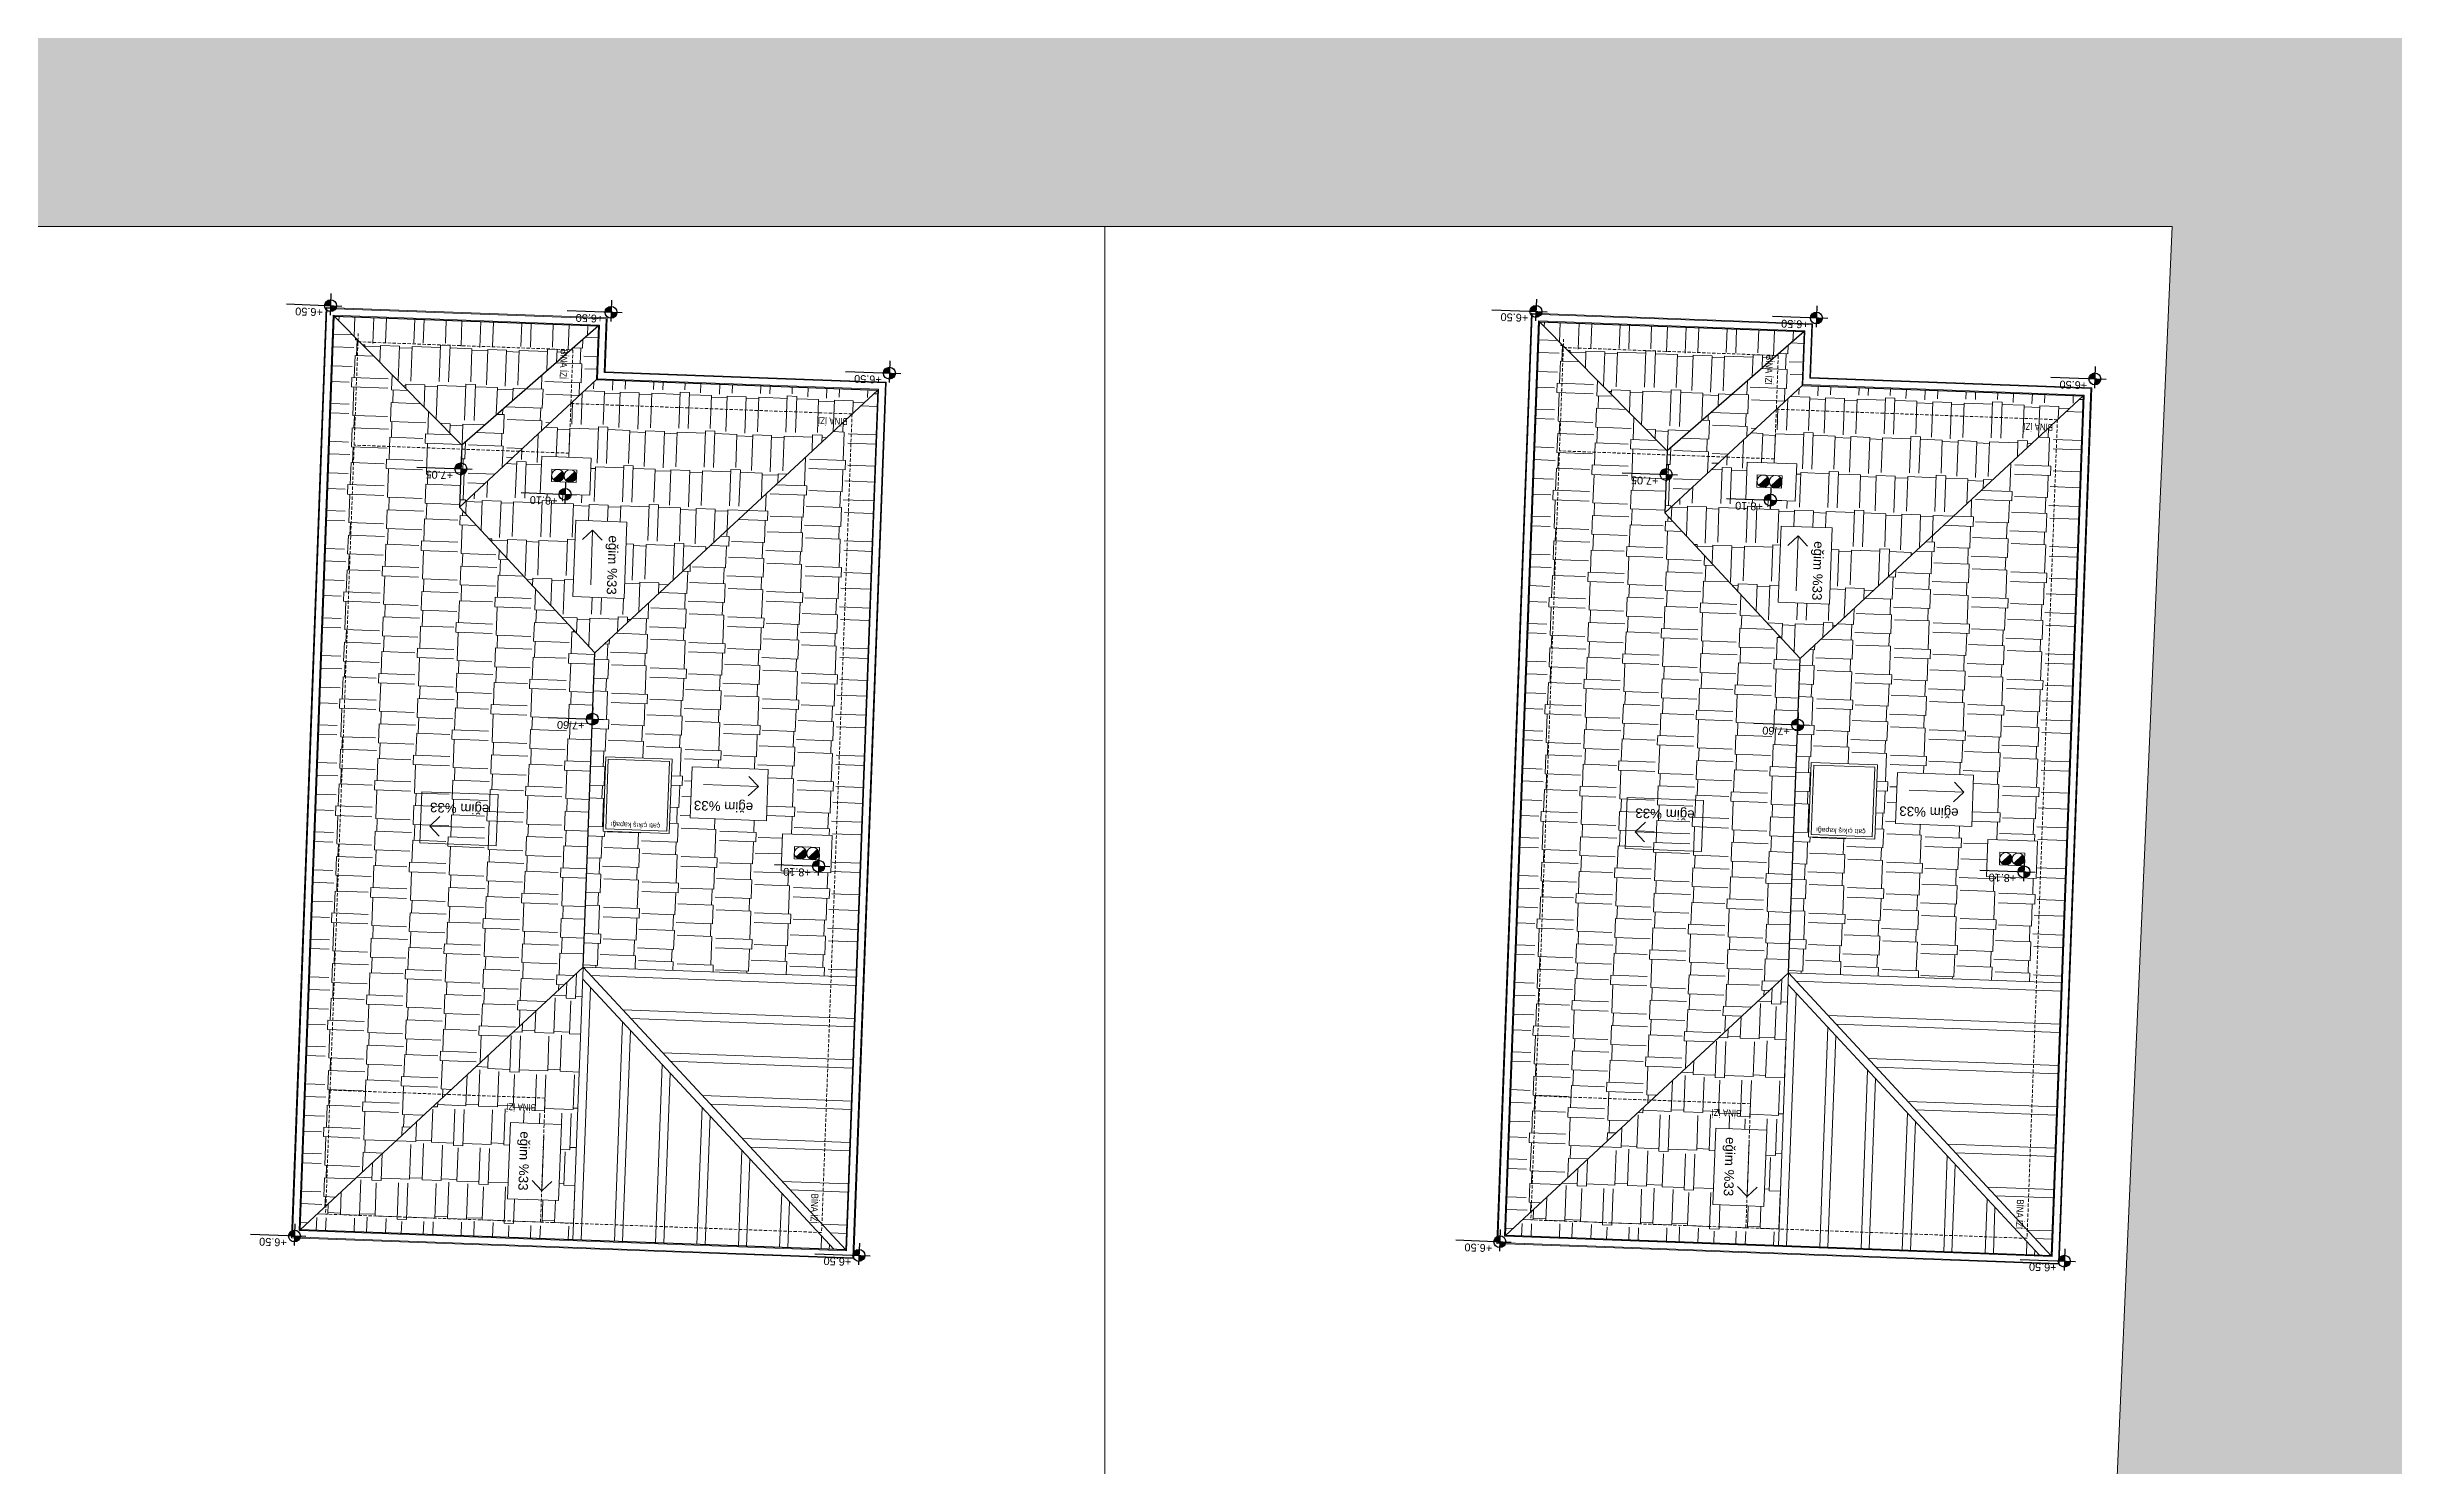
# Model space of a CAD drawing. Header units: centimetres. Extents: x 63871 to 181827, y -95930 to 42199.
# Drawn here: x 173263 to 176099, y -24290 to -22576 of the extents above; entities that cross this region are included whole.
import ezdxf
from ezdxf.enums import TextEntityAlignment as Align

# ---------------------------------------------------------------- set-up
doc = ezdxf.new("R2010")
doc.units = ezdxf.units.CM
doc.linetypes.add('11-021_500-SatisOfisi_220512$0${ Diamond }', pattern=[12, 4, -2, 2, 2, -2])
for name, color, linetype, lineweight in [('A-AREA-IDEN', 7, 'Continuous', 9), ('ARA SINIRLAR', 225, 'Continuous', 15), ('ARM_Pen_No__252', 8, 'Continuous', 18), ('Baca', 82, 'Continuous', 9), ('İz DÜŞÜMÜ', 7, '11-021_500-SatisOfisi_220512$0${ Diamond }', 18), ('OLUK', 222, 'Continuous', 15), ('TARAMA', 251, 'Continuous', 5), ('Çatı', 144, 'Continuous', 30)]:
    doc.layers.add(name, color=color, linetype=linetype, lineweight=lineweight)
doc.layers.add('KOT', color=171, linetype='Continuous')
doc.styles.add('Arial', font='Arial.ttf', dxfattribs={"height": 250})
doc.styles.add('Arial_1', font='Arial.ttf', dxfattribs={"height": 300})
doc.styles.add('MtXpl_Arial_Narrow_1', font='')
doc.styles.get('MtXpl_Arial_Narrow_1').set_extended_font_data('Arial Narrow')
pattern_1 = [(177.87319, (371634.9, 5031.854), (-98.784803, -42.082955), [22.86, -19.05, 26.67, -11.43, 34.29, -15.24]), (177.87319, (371611.983, 5030.8), (-98.784803, -42.082955), [19.05, -72.39, 15.24, -22.86]), (177.87319, (371566.47, 5037.255), (-98.784803, -42.082955), [11.43, -118.11]), (267.87319, (371634.898, 5031.854), (30.6659616, -46.8903553), [43.815, -139.065]), (267.87319, (371612.054, 5032.702), (30.6659616, -46.8903553), [42.8625, -140.0175]), (267.87319, (371593.017, 5033.41), (30.6659616, -46.8903553), [40.005, -142.875]), (267.87319, (371566.47, 5037.255), (30.6659616, -46.8903553), [43.815, -139.065]), (267.87319, (371555.05, 5037.68), (30.6659616, -46.8903553), [43.815, -139.065]), (267.87319, (371520.677, 5036.096), (30.6659616, -46.8903553), [41.91, -140.97])]
pattern_2 = [(87.87319, (371634.9, 5031.854), (-42.082955, 98.784803), [22.86, -19.05, 26.67, -11.43, 34.29, -15.24]), (87.87319, (371633.843, 5054.77), (-42.082955, 98.784803), [19.05, -72.39, 15.24, -22.86]), (87.87319, (371640.3, 5100.28), (-42.082955, 98.784803), [11.43, -118.11]), (177.87319, (371634.898, 5031.854), (-46.8903553, -30.6659616), [43.815, -139.065]), (177.87319, (371635.747, 5054.698), (-46.8903553, -30.6659616), [42.8625, -140.0175]), (177.87319, (371636.454, 5073.735), (-46.8903553, -30.6659616), [40.005, -142.875]), (177.87319, (371640.3, 5100.28), (-46.8903553, -30.6659616), [43.815, -139.065]), (177.87319, (371640.723, 5111.703), (-46.8903553, -30.6659616), [43.815, -139.065]), (177.87319, (371639.14, 5146.075), (-46.8903553, -30.6659616), [41.91, -140.97])]
pattern_3 = [(177.87319, (373091.75, 5024.95), (-98.784803, -42.082955), [22.86, -19.05, 26.67, -11.43, 34.29, -15.24]), (177.87319, (373068.834, 5023.894), (-98.784803, -42.082955), [19.05, -72.39, 15.24, -22.86]), (177.87319, (373023.323, 5030.35), (-98.784803, -42.082955), [11.43, -118.11]), (267.87319, (373091.75, 5024.95), (30.6659616, -46.8903553), [43.815, -139.065]), (267.87319, (373068.905, 5025.798), (30.6659616, -46.8903553), [42.8625, -140.0175]), (267.87319, (373049.868, 5026.505), (30.6659616, -46.8903553), [40.005, -142.875]), (267.87319, (373023.323, 5030.35), (30.6659616, -46.8903553), [43.815, -139.065]), (267.87319, (373011.9, 5030.774), (30.6659616, -46.8903553), [43.815, -139.065]), (267.87319, (372977.528, 5029.19), (30.6659616, -46.8903553), [41.91, -140.97])]
pattern_4 = [(87.87319, (373091.75, 5024.95), (-42.082955, 98.784803), [22.86, -19.05, 26.67, -11.43, 34.29, -15.24]), (87.87319, (373090.694, 5047.864), (-42.082955, 98.784803), [19.05, -72.39, 15.24, -22.86]), (87.87319, (373097.15, 5093.376), (-42.082955, 98.784803), [11.43, -118.11]), (177.87319, (373091.75, 5024.95), (-46.8903553, -30.6659616), [43.815, -139.065]), (177.87319, (373092.598, 5047.793), (-46.8903553, -30.6659616), [42.8625, -140.0175]), (177.87319, (373093.305, 5066.83), (-46.8903553, -30.6659616), [40.005, -142.875]), (177.87319, (373097.15, 5093.376), (-46.8903553, -30.6659616), [43.815, -139.065]), (177.87319, (373097.574, 5104.798), (-46.8903553, -30.6659616), [43.815, -139.065]), (177.87319, (373095.99, 5139.17), (-46.8903553, -30.6659616), [41.91, -140.97])]

# ---------------------------------------------------------------- blocks, each defined once
blk = doc.blocks.new('afadfa')
at = {"layer": 'Baca'}
h = blk.add_hatch(color=0, dxfattribs=at)
h.dxf.hatch_style = 1
h.paths.add_polyline_path([(525548.6, 4261233.8, 0.670516), (525535.8, 4261228.6, 0.199315), (525538, 4261223.2)])
h = blk.add_hatch(color=0, dxfattribs=at)
h.dxf.hatch_style = 1
h.paths.add_polyline_path([(525563.7, 4261233.8, 0.675614), (525550.8, 4261228.6, 0.202965), (525553, 4261223.2)])
for p, q in [((525538, 4261223.2), (525548.6, 4261233.8)), ((525553, 4261223.2), (525563.7, 4261233.8))]:
    blk.add_line(p, q, dxfattribs=at)
blk.add_lwpolyline([(525535.8, 4261236.1), (525565.8, 4261236), (525565.8, 4261221), (525535.8, 4261221.1)], close=True, dxfattribs=at)
for centre in [(525543.3, 4261228.6), (525558.3, 4261228.6)]:
    blk.add_circle(centre, 7.5, dxfattribs=at)

msp = doc.modelspace()

# ---------------------------------------------------------------- hatches: boundary and pattern name
at = {"layer": 'ARM_Pen_No__252'}
h = msp.add_hatch(dxfattribs=at)
h.set_pattern_fill('AR-HBONE', color=256, scale=0.51)
h.set_pattern_definition([(45, (0, -50000), (0, 73.27889), [155.448, -51.816]), (135, (36.64, -49963.36), (7e-15, 73.27889), [155.448, -51.816])])
h.paths.add_polyline_path([(175831.7, -22792.7), (175698, -25837), (170756.8, -25732.5), (171754.5, -22792.7)], flags=16)
h.paths.add_polyline_path([(172826.5, -19554.1), (175594.7, -11397.4), (175086.1, -11173.9), (170154.1, -25719.7), (167433.7, -25662.2), (167268.2, -26108.9), (178575.2, -26347.5), (178595, -25898.2), (176249, -25848.6), (176859.4, -11953.3), (176318.3, -11715.5), (176016.1, -19117.2), (175993.1, -19117.2), (175975.4, -19521.1)])
h.paths.add_polyline_path([(175975.4, -19521.1), (172826.5, -19554.1), (171829.1, -22492.9), (175844.9, -22492.9)])

# ---------------------------------------------------------------- linework, layer by layer
at = {"layer": 'ARA SINIRLAR', "color": 5}
for p, q in [((175831.7, -22792.7), (171754.5, -22792.7)), ((174541.8, -22792.7), (174541.8, -24403.3)), ((175831.7, -22792.7), (175698, -25837))]:
    msp.add_line(p, q, dxfattribs=at)

# ---------------------------------------------------------------- next in the draw order: wipeouts: each hides what was drawn before it
for points in [[(174277.7, -22980.7), (174238.4, -24040), (173558.9, -24014.8), (173600.6, -22890.6), (173940.4, -22903.2), (173938, -22968.1)], [(175734.6, -22987.6), (175695.2, -24046.9), (175015.7, -24021.7), (175057.5, -22897.5), (175397.2, -22910.1), (175394.8, -22975)]]:
    msp.add_wipeout(points).translate(0, 0, 0).dxf.layer = 'OLUK'

# ---------------------------------------------------------------- next in the draw order: hatches: boundary and pattern name
at = {"layer": 'KOT'}
h = msp.add_hatch(color=256, dxfattribs=at)
h.dxf.hatch_style = 1
h.paths.add_polyline_path([(173598.8, -22888.1, 0.009987), (173598.8, -22888.4), (173606, -22888.7), (173606.2, -22881.2, 0.414214)])
h = msp.add_hatch(color=256, dxfattribs=at)
h.dxf.hatch_style = 1
h.paths.add_polyline_path([(173605.7, -22895.1, 0.402561), (173613.1, -22888.5), (173606, -22888.3)])
h = msp.add_hatch(color=256, dxfattribs=at)
h.dxf.hatch_style = 1
h.paths.add_polyline_path([(173937.8, -22896, 0.009987), (173937.8, -22896.3), (173945, -22896.5), (173945.3, -22889.1, 0.414214)])
h = msp.add_hatch(color=256, dxfattribs=at)
h.dxf.hatch_style = 1
h.paths.add_polyline_path([(173944.8, -22903, 0.402561), (173952.2, -22896.4), (173945, -22896.1)])
h = msp.add_hatch(color=256, dxfattribs=at)
h.dxf.hatch_style = 1
h.paths.add_polyline_path([(175055.7, -22895, 0.009987), (175055.7, -22895.3), (175062.8, -22895.6), (175063.1, -22888.1, 0.414214)])
h = msp.add_hatch(color=256, dxfattribs=at)
h.dxf.hatch_style = 1
h.paths.add_polyline_path([(175062.6, -22902, 0.402561), (175070, -22895.4), (175062.8, -22895.2)])
h = msp.add_hatch(color=256, dxfattribs=at)
h.dxf.hatch_style = 1
h.paths.add_polyline_path([(175394.7, -22902.9, 0.009987), (175394.7, -22903.2), (175401.8, -22903.4), (175402.1, -22896, 0.414214)])
h = msp.add_hatch(color=256, dxfattribs=at)
h.dxf.hatch_style = 1
h.paths.add_polyline_path([(175401.6, -22909.9, 0.402561), (175409, -22903.3), (175401.9, -22903)])
h = msp.add_hatch(color=256, dxfattribs=at)
h.dxf.hatch_style = 1
h.paths.add_polyline_path([(174274.4, -22969.7, 0.009987), (174274.4, -22969.9), (174281.5, -22970.2), (174281.8, -22962.8, 0.414214)])
h = msp.add_hatch(color=256, dxfattribs=at)
h.dxf.hatch_style = 1
h.paths.add_polyline_path([(174281.3, -22976.7, 0.402561), (174288.7, -22970.1), (174281.5, -22969.8)])
h = msp.add_hatch(color=256, dxfattribs=at)
h.dxf.hatch_style = 1
h.paths.add_polyline_path([(175731.2, -22976.6, 0.009987), (175731.2, -22976.8), (175738.4, -22977.1), (175738.6, -22969.7, 0.414214)])
h = msp.add_hatch(color=256, dxfattribs=at)
h.dxf.hatch_style = 1
h.paths.add_polyline_path([(175738.1, -22983.6, 0.402561), (175745.5, -22977), (175738.4, -22976.7)])
h = msp.add_hatch(color=256, dxfattribs=at)
h.dxf.hatch_style = 1
h.paths.add_polyline_path([(173756.3, -23085.2, 0.009987), (173756.3, -23085.5), (173763.5, -23085.8), (173763.8, -23078.3, 0.414214)])
h = msp.add_hatch(color=256, dxfattribs=at)
h.dxf.hatch_style = 1
h.paths.add_polyline_path([(173763.2, -23092.2, 0.402561), (173770.7, -23085.6), (173763.5, -23085.3)])
h = msp.add_hatch(color=256, dxfattribs=at)
h.dxf.hatch_style = 1
h.paths.add_polyline_path([(173882.3, -23116.2, 0.009987), (173882.3, -23116.4), (173889.5, -23116.7), (173889.8, -23109.3, 0.414214)])
h = msp.add_hatch(color=256, dxfattribs=at)
h.dxf.hatch_style = 1
h.paths.add_polyline_path([(175213.2, -23092.1, 0.009987), (175213.2, -23092.4), (175220.3, -23092.7), (175220.6, -23085.2, 0.414214)])
h = msp.add_hatch(color=256, dxfattribs=at)
h.dxf.hatch_style = 1
h.paths.add_polyline_path([(175220.1, -23099.1, 0.402561), (175227.5, -23092.5), (175220.4, -23092.2)])
h = msp.add_hatch(color=256, dxfattribs=at)
h.dxf.hatch_style = 1
h.paths.add_polyline_path([(173889.2, -23123.2, 0.402561), (173896.7, -23116.6), (173889.5, -23116.3)])
h = msp.add_hatch(color=256, dxfattribs=at)
h.dxf.hatch_style = 1
h.paths.add_polyline_path([(175339.2, -23123.1, 0.009987), (175339.2, -23123.3), (175346.3, -23123.6), (175346.6, -23116.2, 0.414214)])
h = msp.add_hatch(color=256, dxfattribs=at)
h.dxf.hatch_style = 1
h.paths.add_polyline_path([(175346.1, -23130.1, 0.402561), (175353.5, -23123.5), (175346.4, -23123.2)])
h = msp.add_hatch(color=256, dxfattribs=at)
h.dxf.hatch_style = 1
h.paths.add_polyline_path([(173915.2, -23387.9, 0.009987), (173915.2, -23388.1), (173922.4, -23388.4), (173922.6, -23381, 0.414214)])
h = msp.add_hatch(color=256, dxfattribs=at)
h.dxf.hatch_style = 1
h.paths.add_polyline_path([(173922.1, -23394.9, 0.402561), (173929.5, -23388.2), (173922.4, -23388)])
h = msp.add_hatch(color=256, dxfattribs=at)
h.dxf.hatch_style = 1
h.paths.add_polyline_path([(175372.1, -23394.8, 0.009987), (175372.1, -23395), (175379.2, -23395.3), (175379.5, -23387.9, 0.414214)])
h = msp.add_hatch(color=256, dxfattribs=at)
h.dxf.hatch_style = 1
h.paths.add_polyline_path([(175379, -23401.8, 0.402561), (175386.4, -23395.2), (175379.2, -23394.9)])
h = msp.add_hatch(color=256, dxfattribs=at)
h.dxf.hatch_style = 1
h.paths.add_polyline_path([(174188.6, -23565.4, 0.009987), (174188.6, -23565.7), (174195.8, -23566), (174196.1, -23558.5, 0.414214)])
h = msp.add_hatch(color=256, dxfattribs=at)
h.dxf.hatch_style = 1
h.paths.add_polyline_path([(174195.6, -23572.4, 0.402561), (174203, -23565.8), (174195.8, -23565.5)])
h = msp.add_hatch(color=256, dxfattribs=at)
h.dxf.hatch_style = 1
h.paths.add_polyline_path([(175645.5, -23572.3, 0.009987), (175645.5, -23572.6), (175652.7, -23572.9), (175652.9, -23565.4, 0.414214)])
h = msp.add_hatch(color=256, dxfattribs=at)
h.dxf.hatch_style = 1
h.paths.add_polyline_path([(175652.4, -23579.3, 0.402561), (175659.8, -23572.7), (175652.7, -23572.4)])
h = msp.add_hatch(color=256, dxfattribs=at)
h.dxf.hatch_style = 1
h.paths.add_polyline_path([(173555.2, -24012.5, 0.009987), (173555.2, -24012.7), (173562.4, -24013), (173562.6, -24005.6, 0.414214)])
h = msp.add_hatch(color=256, dxfattribs=at)
h.dxf.hatch_style = 1
h.paths.add_polyline_path([(173562.1, -24019.5, 0.402561), (173569.5, -24012.9), (173562.4, -24012.6)])
h = msp.add_hatch(color=256, dxfattribs=at)
h.dxf.hatch_style = 1
h.paths.add_polyline_path([(175012.1, -24019.4, 0.009987), (175012.1, -24019.7), (175019.2, -24019.9), (175019.5, -24012.5, 0.414214)])
h = msp.add_hatch(color=256, dxfattribs=at)
h.dxf.hatch_style = 1
h.paths.add_polyline_path([(174237.5, -24035.9, 0.009987), (174237.5, -24036.2), (174244.6, -24036.5), (174244.9, -24029, 0.414214)])
h = msp.add_hatch(color=256, dxfattribs=at)
h.dxf.hatch_style = 1
h.paths.add_polyline_path([(174244.4, -24042.9, 0.402561), (174251.8, -24036.3), (174244.6, -24036.1)])
h = msp.add_hatch(color=256, dxfattribs=at)
h.dxf.hatch_style = 1
h.paths.add_polyline_path([(175019, -24026.4, 0.402561), (175026.4, -24019.8), (175019.2, -24019.5)])
h = msp.add_hatch(color=256, dxfattribs=at)
h.dxf.hatch_style = 1
h.paths.add_polyline_path([(175694.3, -24042.8, 0.009987), (175694.3, -24043.1), (175701.5, -24043.4), (175701.8, -24035.9, 0.414214)])
h = msp.add_hatch(color=256, dxfattribs=at)
h.dxf.hatch_style = 1
h.paths.add_polyline_path([(175701.2, -24049.8, 0.402561), (175708.6, -24043.2), (175701.5, -24043)])
at = {"layer": 'Çatı', "lineweight": 15}
h = msp.add_hatch(dxfattribs=at)
h.set_pattern_fill('AR-RSHKE', color=251, scale=0.15, angle=267.8732)
h.set_pattern_definition([(267.87319, (371634.9, 5031.854), (42.082955, -98.784803), [22.86, -19.05, 26.67, -11.43, 34.29, -15.24]), (267.87319, (371635.954, 5008.94), (42.082955, -98.784803), [19.05, -72.39, 15.24, -22.86]), (267.87319, (371629.498, 4963.427), (42.082955, -98.784803), [11.43, -118.11]), (357.87319, (371634.898, 5031.854), (46.8903553, 30.6659616), [43.815, -139.065]), (357.87319, (371634.05, 5009.01), (46.8903553, 30.6659616), [42.8625, -140.0175]), (357.87319, (371633.343, 4989.973), (46.8903553, 30.6659616), [40.005, -142.875]), (357.87319, (371629.498, 4963.427), (46.8903553, 30.6659616), [43.815, -139.065]), (357.87319, (371629.073, 4952.005), (46.8903553, 30.6659616), [43.815, -139.065]), (357.87319, (371630.656, 4917.633), (46.8903553, 30.6659616), [41.91, -140.97])])
h.paths.add_polyline_path([(173925.4, -23307.9), (173761.8, -23131.7), (173761.8, -23131.7), (173764.6, -23056.8), (173610.2, -22900.9), (173569.2, -24005.2), (173911.2, -23687.6)])
h = msp.add_hatch(dxfattribs=at)
h.set_pattern_fill('AR-RSHKE', color=251, scale=0.15, angle=177.8732)
h.set_pattern_definition(pattern_1)
h.paths.add_polyline_path([(173930, -22912.8), (173610.2, -22900.9), (173764.6, -23056.8)])
h.paths.add_polyline_path([(173881.8, -22938.2), (173880.3, -22979.3), (173895.5, -22979.9), (173897, -22938.8)], flags=24)
h = msp.add_hatch(dxfattribs=at)
h.set_pattern_fill('AR-RSHKE', color=251, scale=0.15, angle=267.8732)
h.set_pattern_definition([(267.87319, (373091.75, 5024.95), (42.082955, -98.784803), [22.86, -19.05, 26.67, -11.43, 34.29, -15.24]), (267.87319, (373092.805, 5002.034), (42.082955, -98.784803), [19.05, -72.39, 15.24, -22.86]), (267.87319, (373086.35, 4956.522), (42.082955, -98.784803), [11.43, -118.11]), (357.87319, (373091.75, 5024.95), (46.8903553, 30.6659616), [43.815, -139.065]), (357.87319, (373090.9, 5002.105), (46.8903553, 30.6659616), [42.8625, -140.0175]), (357.87319, (373090.194, 4983.068), (46.8903553, 30.6659616), [40.005, -142.875]), (357.87319, (373086.35, 4956.522), (46.8903553, 30.6659616), [43.815, -139.065]), (357.87319, (373085.924, 4945.1), (46.8903553, 30.6659616), [43.815, -139.065]), (357.87319, (373087.507, 4910.728), (46.8903553, 30.6659616), [41.91, -140.97])])
h.paths.add_polyline_path([(175382.2, -23314.8), (175218.6, -23138.6), (175218.6, -23138.6), (175221.4, -23063.7), (175067.1, -22907.8), (175026.1, -24012.1), (175368.1, -23694.5)])
h = msp.add_hatch(dxfattribs=at)
h.set_pattern_fill('AR-RSHKE', color=251, scale=0.15, angle=177.8732)
h.set_pattern_definition(pattern_3)
h.paths.add_polyline_path([(175386.9, -22919.7), (175067.1, -22907.8), (175221.4, -23063.7)])
h.paths.add_polyline_path([(175338.7, -22945.1), (175337.1, -22986.2), (175352.3, -22986.8), (175353.9, -22945.7)], flags=24)
h = msp.add_hatch(dxfattribs=at)
h.set_pattern_fill('AR-RSHKE', color=251, scale=0.15, angle=447.8732)
h.set_pattern_definition(pattern_2)
h.paths.add_polyline_path([(173764.6, -23056.8), (173761.8, -23131.7), (173927.6, -22977.7), (173930, -22912.8)])
h.paths.add_polyline_path([(173881.8, -22938.2), (173880.3, -22979.3), (173895.5, -22979.9), (173897, -22938.8)], flags=25)
h = msp.add_hatch(dxfattribs=at)
h.set_pattern_fill('AR-RSHKE', color=251, scale=0.15, angle=447.8732)
h.set_pattern_definition(pattern_4)
h.paths.add_polyline_path([(175221.4, -23063.7), (175218.6, -23138.6), (175384.5, -22984.7), (175386.9, -22919.7)])
h.paths.add_polyline_path([(175338.7, -22945.1), (175337.1, -22986.2), (175352.3, -22986.8), (175353.9, -22945.7)], flags=25)
h = msp.add_hatch(dxfattribs=at)
h.set_pattern_fill('AR-RSHKE', color=251, scale=0.15, angle=177.8732)
h.set_pattern_definition(pattern_1)
h.paths.add_polyline_path([(173761.8, -23131.7), (173925.4, -23307.9), (174267.4, -22990.4), (173927.6, -22977.7)])
h.paths.add_polyline_path([(173859.5, -23115.3), (173861.2, -23070.3), (173921.1, -23072.6), (173919.5, -23117.5)], flags=16)
h.paths.add_polyline_path([(173873, -23100.8), (173873.6, -23085.7), (173903.5, -23086.9), (173903, -23102)], flags=0)
h.paths.add_polyline_path([(173873.3, -23093.3, -1), (173888.3, -23093.9, -1), (173903.3, -23094.4, -1), (173888.3, -23093.9, -1)], flags=0)
h.paths.add_polyline_path([(173902.3, -23147.7), (173964.1, -23150), (173960.7, -23242.1), (173898.9, -23239.8)], flags=16)
h.paths.add_polyline_path([(173936.2, -23162.8), (173933.4, -23240.1), (173957.1, -23241), (173960, -23163.7)], flags=8)
h.paths.add_polyline_path([(174233.8, -23021.9), (174192.7, -23020.3), (174192.2, -23035.6), (174233.2, -23037.1)], flags=25)
h = msp.add_hatch(dxfattribs=at)
h.set_pattern_fill('AR-RSHKE', color=251, scale=0.15, angle=447.8732)
h.set_pattern_definition(pattern_2)
h.paths.add_polyline_path([(173911.2, -23687.6), (174241, -23699.9), (174267.4, -22990.4), (173925.4, -23307.9)])
h.paths.add_polyline_path([(174135, -23449), (174132.8, -23510.8), (174040.7, -23507.4), (174043, -23445.6)], flags=16)
h.paths.add_polyline_path([(174018.8, -23436.4), (174015.4, -23526.4), (173935.5, -23523.4), (173938.8, -23433.5)], flags=16)
h.paths.add_polyline_path([(174015.7, -23439.3), (174012.5, -23523.3), (173938.6, -23520.5), (173941.7, -23436.6)], flags=0)
h.paths.add_polyline_path([(174152.4, -23526.5), (174212.4, -23528.8), (174210.7, -23573.7), (174150.7, -23571.5)], flags=16)
h.paths.add_polyline_path([(174166.8, -23542), (174196.8, -23543.2), (174196.2, -23558.2), (174166.3, -23557.1)], flags=0)
h.paths.add_polyline_path([(174181.5, -23550.1, -1), (174196.5, -23550.7, -1), (174181.5, -23550.1, -1), (174166.5, -23549.6, -1)], flags=0)
h.paths.add_polyline_path([(174120, -23482.9), (174042.7, -23480.1), (174041.8, -23503.8), (174119.1, -23506.6)], flags=8)
h.paths.add_polyline_path([(174006.6, -23510.9), (173942.7, -23508.6), (173942.3, -23520.1), (174006.2, -23522.5)], flags=8)
h = msp.add_hatch(dxfattribs=at)
h.set_pattern_fill('AR-RSHKE', color=251, scale=0.15, angle=177.8732)
h.set_pattern_definition(pattern_3)
h.paths.add_polyline_path([(175218.6, -23138.6), (175382.2, -23314.8), (175724.2, -22997.3), (175384.5, -22984.7)])
h.paths.add_polyline_path([(175316.4, -23122.2), (175318, -23077.3), (175378, -23079.5), (175376.3, -23124.4)], flags=16)
h.paths.add_polyline_path([(175329.9, -23107.7), (175330.4, -23092.7), (175360.4, -23093.8), (175359.8, -23108.9)], flags=0)
h.paths.add_polyline_path([(175330.1, -23100.2, -1), (175345.1, -23100.8, -1), (175360.1, -23101.3, -1), (175345.1, -23100.8, -1)], flags=0)
h.paths.add_polyline_path([(175359.2, -23154.7), (175420.9, -23156.9), (175417.5, -23249), (175355.8, -23246.7)], flags=16)
h.paths.add_polyline_path([(175393.1, -23169.8), (175390.2, -23247), (175413.9, -23247.9), (175416.8, -23170.6)], flags=8)
h.paths.add_polyline_path([(175690.6, -23028.8), (175649.6, -23027.2), (175649, -23042.5), (175690.1, -23044)], flags=25)
h = msp.add_hatch(dxfattribs=at)
h.set_pattern_fill('AR-RSHKE', color=251, scale=0.15, angle=447.8732)
h.set_pattern_definition(pattern_4)
h.paths.add_polyline_path([(175368.1, -23694.5), (175697.9, -23706.8), (175724.2, -22997.3), (175382.2, -23314.8)])
h.paths.add_polyline_path([(175591.9, -23455.9), (175589.6, -23517.7), (175497.5, -23514.3), (175499.8, -23452.5)], flags=16)
h.paths.add_polyline_path([(175475.6, -23443.4), (175472.3, -23533.3), (175392.3, -23530.3), (175395.7, -23440.4)], flags=16)
h.paths.add_polyline_path([(175472.5, -23446.2), (175469.4, -23530.2), (175395.4, -23527.4), (175398.6, -23443.5)], flags=0)
h.paths.add_polyline_path([(175609.2, -23533.4), (175669.2, -23535.7), (175667.5, -23580.6), (175607.6, -23578.4)], flags=16)
h.paths.add_polyline_path([(175623.7, -23548.9), (175653.7, -23550.1), (175653.1, -23565.1), (175623.1, -23564)], flags=0)
h.paths.add_polyline_path([(175638.4, -23557, -1), (175653.4, -23557.6, -1), (175638.4, -23557, -1), (175623.4, -23556.5, -1)], flags=0)
h.paths.add_polyline_path([(175576.8, -23489.8), (175499.5, -23487), (175498.7, -23510.7), (175575.9, -23513.6)], flags=8)
h.paths.add_polyline_path([(175463.4, -23517.8), (175399.5, -23515.5), (175399.1, -23527), (175463, -23529.4)], flags=8)
h = msp.add_hatch(dxfattribs=at)
h.set_pattern_fill('AR-RSHKE', color=251, scale=0.15, angle=357.8732)
h.set_pattern_definition([(357.87319, (371634.9, 5031.854), (98.784803, 42.082955), [22.86, -19.05, 26.67, -11.43, 34.29, -15.24]), (357.87319, (371657.813, 5032.91), (98.784803, 42.082955), [19.05, -72.39, 15.24, -22.86]), (357.87319, (371703.325, 5026.453), (98.784803, 42.082955), [11.43, -118.11]), (87.87319, (371634.898, 5031.854), (-30.6659616, 46.8903553), [43.815, -139.065]), (87.87319, (371657.742, 5031.006), (-30.6659616, 46.8903553), [42.8625, -140.0175]), (87.87319, (371676.78, 5030.3), (-30.6659616, 46.8903553), [40.005, -142.875]), (87.87319, (371703.325, 5026.453), (-30.6659616, 46.8903553), [43.815, -139.065]), (87.87319, (371714.747, 5026.03), (-30.6659616, 46.8903553), [43.815, -139.065]), (87.87319, (371749.12, 5027.612), (-30.6659616, 46.8903553), [41.91, -140.97])])
h.paths.add_polyline_path([(173911.2, -23687.6), (173569.2, -24005.2), (173899, -24017.4)])
h.paths.add_polyline_path([(173885.1, -23877.9), (173881.7, -23970), (173820, -23967.7), (173823.4, -23875.6)], flags=16)
h.paths.add_polyline_path([(173829.4, -23883), (173826.5, -23960.3), (173850.2, -23961.1), (173853.1, -23883.9)], flags=8)
h.paths.add_polyline_path([(173857, -23851), (173816, -23849.5), (173815.4, -23864.7), (173856.4, -23866.2)], flags=24)
h = msp.add_hatch(dxfattribs=at)
h.set_pattern_fill('AR-RSHKE', color=251, scale=0.15, angle=357.8732)
h.set_pattern_definition([(357.87319, (373091.75, 5024.95), (98.784803, 42.082955), [22.86, -19.05, 26.67, -11.43, 34.29, -15.24]), (357.87319, (373114.664, 5026.005), (98.784803, 42.082955), [19.05, -72.39, 15.24, -22.86]), (357.87319, (373160.176, 5019.55), (98.784803, 42.082955), [11.43, -118.11]), (87.87319, (373091.75, 5024.95), (-30.6659616, 46.8903553), [43.815, -139.065]), (87.87319, (373114.593, 5024.1), (-30.6659616, 46.8903553), [42.8625, -140.0175]), (87.87319, (373133.63, 5023.394), (-30.6659616, 46.8903553), [40.005, -142.875]), (87.87319, (373160.176, 5019.55), (-30.6659616, 46.8903553), [43.815, -139.065]), (87.87319, (373171.598, 5019.124), (-30.6659616, 46.8903553), [43.815, -139.065]), (87.87319, (373205.97, 5020.707), (-30.6659616, 46.8903553), [41.91, -140.97])])
h.paths.add_polyline_path([(175368.1, -23694.5), (175026.1, -24012.1), (175355.9, -24024.3)])
h.paths.add_polyline_path([(175342, -23884.8), (175338.5, -23976.9), (175276.8, -23974.6), (175280.2, -23882.5)], flags=16)
h.paths.add_polyline_path([(175286.2, -23889.9), (175283.4, -23967.2), (175307.1, -23968), (175309.9, -23890.8)], flags=8)
h.paths.add_polyline_path([(175313.9, -23857.9), (175272.8, -23856.4), (175272.2, -23871.6), (175313.3, -23873.2)], flags=24)

# ---------------------------------------------------------------- next in the draw order: linework, layer by layer
at = {"layer": 'A-AREA-IDEN'}
for p, q in [((173922.8, -23159.6, 0), (173910.5, -23171.1, 0)), ((173920.4, -23225.9, 0), (173922.8, -23159.6, 0)), ((173922.8, -23159.6, 0), (173934.3, -23171.9, 0)), ((175379.7, -23166.5, 0), (175367.4, -23178, 0)), ((175377.2, -23232.8, 0), (175379.7, -23166.5, 0)), ((175379.7, -23166.5, 0), (175391.1, -23178.8, 0)), ((174056.9, -23467, 0), (174123.2, -23469.5, 0)), ((174123.2, -23469.5, 0), (174110.9, -23480.9, 0)), ((174123.2, -23469.5, 0), (174111.7, -23457.2, 0)), ((175513.8, -23474, 0), (175580, -23476.4, 0)), ((175580, -23476.4, 0), (175567.7, -23487.8, 0)), ((175580, -23476.4, 0), (175568.6, -23464.1, 0)), ((173725.9, -23517.2, 0), (173738.2, -23505.7, 0)), ((173792.2, -23519.6, 0), (173725.9, -23517.2, 0)), ((173725.9, -23517.2, 0), (173737.4, -23529.5, 0)), ((175182.8, -23524.1, 0), (175195.1, -23512.6, 0)), ((175249, -23526.5, 0), (175182.8, -23524.1, 0)), ((175182.8, -23524.1, 0), (175194.2, -23536.4, 0)), ((173863.7, -23891.8, 0), (173861.2, -23958.1, 0)), ((175320.5, -23898.8, 0), (175318.1, -23965, 0)), ((173861.2, -23958.1, 0), (173849.8, -23945.8, 0)), ((173861.2, -23958.1, 0), (173873.5, -23946.7, 0)), ((175318.1, -23965, 0), (175306.6, -23952.7, 0)), ((175318.1, -23965, 0), (175330.4, -23953.6, 0))]:
    msp.add_line(p, q, dxfattribs=at)
at = {"layer": 'A-AREA-IDEN', "elevation": 0}
for points in [[(173898.9, -23239.8), (173902.3, -23147.7), (173964.1, -23150), (173960.7, -23242.1)], [(175355.8, -23246.7), (175359.2, -23154.7), (175420.9, -23156.9), (175417.5, -23249)], [(174015.4, -23526.4), (173935.5, -23523.4), (173938.8, -23433.5), (174018.8, -23436.4)], [(174012.5, -23523.3), (173938.6, -23520.5), (173941.7, -23436.6), (174015.7, -23439.3)], [(174043, -23445.6), (174135, -23449), (174132.8, -23510.8), (174040.7, -23507.4)], [(175472.3, -23533.3), (175392.3, -23530.3), (175395.7, -23440.4), (175475.6, -23443.4)], [(175469.4, -23530.2), (175395.4, -23527.4), (175398.6, -23443.5), (175472.5, -23446.2)], [(173806.1, -23541.1), (173714, -23537.6), (173716.3, -23475.9), (173808.4, -23479.3)], [(175499.8, -23452.5), (175591.9, -23455.9), (175589.6, -23517.7), (175497.5, -23514.3)], [(175263, -23548), (175170.9, -23544.5), (175173.2, -23482.8), (175265.3, -23486.2)], [(173885.1, -23877.9), (173881.7, -23970), (173820, -23967.7), (173823.4, -23875.6)], [(175342, -23884.8), (175338.5, -23976.9), (175276.8, -23974.6), (175280.2, -23882.5)]]:
    msp.add_lwpolyline(points, close=True, dxfattribs=at)
at = {"layer": 'Baca', "elevation": 0}
for points in [[(173921.1, -23072.6), (173861.2, -23070.3), (173859.5, -23115.3), (173919.5, -23117.5)], [(175378, -23079.5), (175318, -23077.3), (175316.4, -23122.2), (175376.3, -23124.4)], [(174212.4, -23528.8), (174152.4, -23526.5), (174150.7, -23571.5), (174210.7, -23573.7)], [(175669.2, -23535.7), (175609.2, -23533.4), (175607.6, -23578.4), (175667.5, -23580.6)]]:
    msp.add_lwpolyline(points, close=True, dxfattribs=at)
at = {"layer": 'İz DÜŞÜMÜ'}
for p, q in [((173605.5, -23836.4, 0), (173600, -23986.3, 0)), ((175062.4, -23843.3, 0), (175056.8, -23993.2, 0)), ((173859.8, -23995.9, 0), (173600, -23986.3, 0)), ((175316.6, -24002.8, 0), (175056.8, -23993.2, 0))]:
    msp.add_line(p, q, dxfattribs=at)
at = {"layer": 'İz DÜŞÜMÜ', "elevation": 0}
for points in [[(173896.5, -23006.6), (173894.3, -23066.6), (173634.5, -23056.9), (173639.1, -22932), (173898.9, -22941.7), (173896.5, -23006.6), (174236.3, -23019.2), (174199.5, -24008.5), (173859.8, -23995.9), (173865.3, -23846), (173605.5, -23836.4), (173639.5, -22922)], [(175353.4, -23013.5), (175351.1, -23073.5), (175091.3, -23063.8), (175096, -22938.9), (175355.8, -22948.6), (175353.4, -23013.5), (175693.1, -23026.1), (175656.4, -24015.5), (175316.6, -24002.8), (175322.2, -23852.9), (175062.4, -23843.3), (175096.3, -22928.9)]]:
    msp.add_lwpolyline(points, dxfattribs=at)
at = {"layer": 'KOT'}
for p, q in [((173606.5, -22873.6, 0), (173605.5, -22899.7, 0)), ((173945.6, -22881.5, 0), (173944.6, -22907.5, 0)), ((175063.4, -22880.5, 0), (175062.4, -22906.6, 0)), ((173619.6, -22889.2, 0), (173552.8, -22886.7, 0)), ((173958.6, -22897.1, 0), (173891.9, -22894.6, 0)), ((175076.4, -22896.1, 0), (175009.7, -22893.6, 0)), ((175415.5, -22904, 0), (175348.7, -22901.5, 0)), ((175402.4, -22888.4, 0), (175401.4, -22914.4, 0)), ((174295.2, -22970.7, 0), (174228.4, -22968.2, 0)), ((174282.1, -22955.1, 0), (174281.1, -22981.2, 0)), ((175738.9, -22962, 0), (175738, -22988.1, 0)), ((175752, -22977.6, 0), (175685.2, -22975.1, 0)), ((173764, -23070.7, 0), (173763.1, -23096.7, 0)), ((175220.9, -23077.6, 0), (175219.9, -23103.6, 0)), ((173777.1, -23086.3, 0), (173710.3, -23083.8, 0)), ((173890, -23101.6, 0), (173889.1, -23127.7, 0)), ((175234, -23093.2, 0), (175167.2, -23090.7, 0)), ((175346.9, -23108.5, 0), (175345.9, -23134.6, 0)), ((173903.1, -23117.2, 0), (173836.3, -23114.7, 0)), ((175360, -23124.1, 0), (175293.2, -23121.6, 0)), ((173936, -23388.9, 0), (173869.2, -23386.4, 0)), ((173922.9, -23373.3, 0), (173922, -23399.4, 0)), ((175392.9, -23395.8, 0), (175326.1, -23393.3, 0)), ((175379.8, -23380.2, 0), (175378.8, -23406.3, 0)), ((174209.4, -23566.5, 0), (174142.7, -23564, 0)), ((174196.4, -23550.9, 0), (174195.4, -23576.9, 0)), ((175653.2, -23557.8, 0), (175652.2, -23583.8, 0)), ((175666.3, -23573.4, 0), (175599.5, -23570.9, 0)), ((173576, -24013.5, 0), (173509.2, -24011, 0)), ((173562.9, -23997.9, 0), (173562, -24024, 0)), ((175019.8, -24004.8, 0), (175018.8, -24030.9, 0)), ((174258.3, -24037, 0), (174191.5, -24034.5, 0)), ((174245.2, -24021.4, 0), (174244.2, -24047.4, 0)), ((175032.8, -24020.4, 0), (174966.1, -24017.9, 0)), ((175715.1, -24043.9, 0), (175648.3, -24041.4, 0)), ((175702, -24028.3, 0), (175701.1, -24054.4, 0))]:
    msp.add_line(p, q, dxfattribs=at)
for centre in [(173606, -22888.4, 0), (173945, -22896.3, 0), (175062.8, -22895.3, 0), (175401.9, -22903.2, 0), (174281.5, -22969.9, 0), (175738.4, -22976.8, 0), (173763.5, -23085.5, 0), (173889.5, -23116.4, 0), (175220.3, -23092.4, 0), (175346.3, -23123.3, 0), (173922.4, -23388.1, 0), (175379.2, -23395, 0), (174195.8, -23565.7, 0), (175652.7, -23572.6, 0), (173562.4, -24012.7, 0), (175019.2, -24019.6, 0), (174244.6, -24036.2, 0), (175701.5, -24043.1, 0)]:
    msp.add_circle(centre, 7.17, dxfattribs=at)
at = {"layer": 'OLUK', "elevation": 0}
for points in [[(173940.4, -22903.2), (173938, -22968.1), (174277.7, -22980.7), (174238.4, -24040), (173558.9, -24014.8), (173600.6, -22890.6)], [(173939.3, -22904.1), (173936.9, -22969.1), (174276.7, -22981.7), (174237.4, -24039), (173559.9, -24013.8), (173601.6, -22891.6)], [(173931.1, -22911.8), (173928.6, -22976.8), (174268.4, -22989.4), (174229.7, -24030.7), (173568.2, -24006.1), (173609.3, -22899.9)], [(175397.2, -22910.1), (175394.8, -22975), (175734.6, -22987.6), (175695.2, -24046.9), (175015.7, -24021.7), (175057.5, -22897.5)], [(175396.2, -22911), (175393.8, -22976), (175733.5, -22988.6), (175694.3, -24045.9), (175016.8, -24020.7), (175058.4, -22898.5)], [(175387.9, -22918.7), (175385.5, -22983.7), (175725.3, -22996.3), (175686.6, -24037.6), (175025, -24013), (175066.1, -22906.8)]]:
    msp.add_lwpolyline(points, close=True, dxfattribs=at)
at = {"layer": 'TARAMA'}
for p, q in [((173911.2, -23687.6, 0), (173899, -24017.4, 0)), ((174214.6, -24029.1, 0), (173910.7, -23701.8, 0)), ((173911.2, -23687.6, 0), (174228.8, -24029.6, 0)), ((173911.2, -23687.6, 0), (174241, -23699.9, 0)), ((173920.9, -23698, 0), (174240.7, -23709.9, 0)), ((175368.1, -23694.5, 0), (175355.9, -24024.3, 0)), ((175368.1, -23694.5, 0), (175685.6, -24036.6, 0)), ((175368.1, -23694.5, 0), (175697.9, -23706.8, 0)), ((175377.7, -23704.9, 0), (175697.5, -23716.8, 0)), ((173920.3, -23712.1, 0), (173909, -24017.8, 0)), ((175377.2, -23719, 0), (175365.8, -24024.7, 0)), ((175671.5, -24036, 0), (175367.6, -23708.7, 0)), ((173958.8, -23753.6, 0), (173949, -24019.3, 0)), ((173959.4, -23739.4, 0), (174239.2, -23749.8, 0)), ((173969, -23749.8, 0), (174238.8, -23759.8, 0)), ((175415.7, -23760.5, 0), (175405.8, -24026.2, 0)), ((175416.2, -23746.4, 0), (175696, -23756.7, 0)), ((175425.8, -23756.7, 0), (175695.6, -23766.7, 0)), ((173968.5, -23763.9, 0), (173959, -24019.6, 0)), ((175425.3, -23770.8, 0), (175415.8, -24026.5, 0)), ((174006.9, -23805.4, 0), (173998.9, -24021.1, 0)), ((174007.5, -23791.3, 0), (174237.3, -23799.8, 0)), ((174016.6, -23815.8, 0), (174008.9, -24021.5, 0)), ((174017.1, -23801.6, 0), (174236.9, -23809.8, 0)), ((175463.8, -23812.3, 0), (175455.8, -24028, 0)), ((175464.3, -23798.2, 0), (175694.2, -23806.7, 0)), ((175473.9, -23808.5, 0), (175693.8, -23816.7, 0)), ((174055.6, -23843.1, 0), (174235.5, -23849.8, 0)), ((175473.4, -23822.7, 0), (175465.8, -24028.4, 0)), ((174055.1, -23857.2, 0), (174048.9, -24023, 0)), ((174064.7, -23867.6, 0), (174058.9, -24023.3, 0)), ((174065.2, -23853.5, 0), (174235.1, -23859.8, 0)), ((175511.9, -23864.1, 0), (175505.7, -24029.9, 0)), ((175512.4, -23850, 0), (175692.3, -23856.7, 0)), ((175521.5, -23874.5, 0), (175515.7, -24030.2, 0)), ((175522.1, -23860.4, 0), (175691.9, -23866.7, 0)), ((174103.7, -23894.9, 0), (174233.6, -23899.7, 0)), ((175560.5, -23901.8, 0), (175690.5, -23906.6, 0)), ((174103.2, -23909, 0), (174098.9, -24024.8, 0)), ((174112.8, -23919.4, 0), (174108.9, -24025.2, 0)), ((174113.3, -23905.3, 0), (174233.2, -23909.7, 0)), ((175560, -23915.9, 0), (175555.7, -24031.7, 0)), ((175569.6, -23926.3, 0), (175565.7, -24032.1, 0)), ((175570.2, -23912.2, 0), (175690.1, -23916.6, 0)), ((174151.3, -23960.9, 0), (174148.8, -24026.7, 0)), ((174151.8, -23946.7, 0), (174231.7, -23949.7, 0)), ((174161.4, -23957.1, 0), (174231.4, -23959.7, 0)), ((175608.7, -23953.6, 0), (175688.6, -23956.6, 0)), ((174160.9, -23971.2, 0), (174158.8, -24027, 0)), ((175608.1, -23967.8, 0), (175605.7, -24033.6, 0)), ((175617.7, -23978.1, 0), (175615.7, -24034, 0)), ((175618.3, -23964, 0), (175688.2, -23966.6, 0)), ((174199.4, -24012.7, 0), (174198.8, -24028.5, 0)), ((174199.9, -23998.6, 0), (174229.9, -23999.7, 0)), ((174209.5, -24008.9, 0), (174229.5, -24009.7, 0)), ((175656.8, -24005.5, 0), (175686.7, -24006.6, 0)), ((175666.4, -24015.8, 0), (175686.4, -24016.6, 0)), ((174209, -24023.1, 0), (174208.8, -24028.9, 0)), ((175656.2, -24019.6, 0), (175655.6, -24035.4, 0)), ((175665.9, -24030, 0), (175665.6, -24035.8, 0))]:
    msp.add_line(p, q, dxfattribs=at)
at = {"layer": 'Çatı'}
for p, q in [((173764.6, -23056.8, 0), (173610.2, -22900.9, 0)), ((175221.4, -23063.7, 0), (175067.1, -22907.8, 0)), ((173930, -22912.8, 0), (173764.6, -23056.8, 0)), ((175386.9, -22919.7, 0), (175221.4, -23063.7, 0)), ((173761.8, -23131.7, 0), (173927.6, -22977.7, 0)), ((173925.4, -23307.9, 0), (174267.4, -22990.4, 0)), ((175218.6, -23138.6, 0), (175384.5, -22984.7, 0)), ((175382.2, -23314.8, 0), (175724.2, -22997.3, 0)), ((173764.6, -23056.8, 0), (173761.8, -23131.7, 0)), ((175221.4, -23063.7, 0), (175218.6, -23138.6, 0)), ((173925.4, -23307.9, 0), (173761.8, -23131.7, 0)), ((175382.2, -23314.8, 0), (175218.6, -23138.6, 0)), ((173911.2, -23687.6, 0), (173925.4, -23307.9, 0)), ((175368.1, -23694.5, 0), (175382.2, -23314.8, 0)), ((173911.2, -23687.6, 0), (173569.2, -24005.2, 0)), ((174228.8, -24029.6, 0), (173911.2, -23687.6, 0)), ((175368.1, -23694.5, 0), (175026.1, -24012.1, 0)), ((175685.6, -24036.6, 0), (175368.1, -23694.5, 0))]:
    msp.add_line(p, q, dxfattribs=at)
at = {"layer": 'Çatı', "elevation": 0}
for points in [[(173930, -22912.8), (173927.6, -22977.7), (174267.4, -22990.4), (174228.8, -24029.6), (173569.2, -24005.2), (173610.2, -22900.9)], [(175386.9, -22919.7), (175384.5, -22984.7), (175724.2, -22997.3), (175685.6, -24036.6), (175026.1, -24012.1), (175067.1, -22907.8)]]:
    msp.add_lwpolyline(points, close=True, dxfattribs=at)

# ---------------------------------------------------------------- next in the draw order: block references
at = {"layer": 'Baca', "rotation": 177.8731895439683}
for p in [(857216.8, 4215695.4, 0), (858673.7, 4215688.5, 0), (857510.1, 4215239.1, 0), (858966.9, 4215232.2, 0)]:
    msp.add_blockref('afadfa', p, dxfattribs=at)

# ---------------------------------------------------------------- next in the draw order: texts
at = {"style": 'MtXpl_Arial_Narrow_1'}
for rotation, p in [(267.8302, (173884.3, -22940.9, 0)), (267.8302, (175341.1, -22947.8, 0)), (177.8302, (174231.2, -23024.3, 0)), (177.8302, (175688, -23031.3, 0)), (177.8302, (173854.4, -23853.5, 0)), (177.8302, (175311.2, -23860.4, 0)), (267.8302, (174187.3, -23961.4, 0)), (267.8302, (175644.2, -23968.3, 0))]:
    msp.add_text('BİNA İZİ', height=8.32, rotation=rotation, dxfattribs=at).set_placement(p)
at = {"layer": 'A-AREA-IDEN', "style": 'Arial_1'}
for p in [(173974.5, -23513.4, 0), (175431.4, -23520.3, 0)]:
    msp.add_text('çatı çıkış kapağı', height=5.953, rotation=177.8732, dxfattribs=at).set_placement(p, align=Align.CENTER)
at = {"layer": 'A-AREA-IDEN', "char_height": 11.52, "width": 136.287, "attachment_point": 2, "line_spacing_factor": 0.941778, "style": 'Arial'}
for insert, rotation in [((173952.6, -23202.1, 0), 267.8732), ((175409.5, -23209, 0), 267.8732), ((173761.8, -23501.7, 0), 177.8732), ((174080.7, -23499.3, 0), 177.8732), ((175218.6, -23508.6, 0), 177.8732), ((175537.6, -23506.2, 0), 177.8732), ((173845.7, -23922.2, 0), 267.8732), ((175302.6, -23929.1, 0), 267.8732)]:
    msp.add_mtext('eğim %33', dxfattribs=dict(at, insert=insert, rotation=rotation))
at = {"layer": 'KOT', "char_height": 9.45, "width": 57.696, "attachment_point": 2, "rotation": 177.8732, "line_spacing_factor": 0.941778, "style": 'Arial_1'}
for s, insert in [('+6.50', (173579.8, -22900.5, 0)), ('+6.50', (173918.8, -22908.4, 0)), ('+6.50', (175036.6, -22907.4, 0)), ('+6.50', (175375.7, -22915.3, 0)), ('+6.50', (174255.3, -22982, 0)), ('+6.50', (175712.2, -22988.9, 0)), ('+7.05', (173737.3, -23097.6, 0)), ('+7.05', (175194.2, -23104.5, 0)), ('+8.10', (173863.3, -23128.5, 0)), ('+8.10', (175320.2, -23135.4, 0)), ('+7.60', (173896.2, -23400.2, 0)), ('+7.60', (175353, -23407.1, 0)), ('+8.10', (174169.6, -23577.8, 0)), ('+8.10', (175626.5, -23584.7, 0)), ('+6.50', (173536.2, -24024.8, 0)), ('+6.50', (174218.4, -24048.3, 0)), ('+6.50', (174993, -24031.7, 0)), ('+6.50', (175675.3, -24055.2, 0))]:
    msp.add_mtext(s, dxfattribs=dict(at, insert=insert))

doc.saveas('drawing.dxf')
